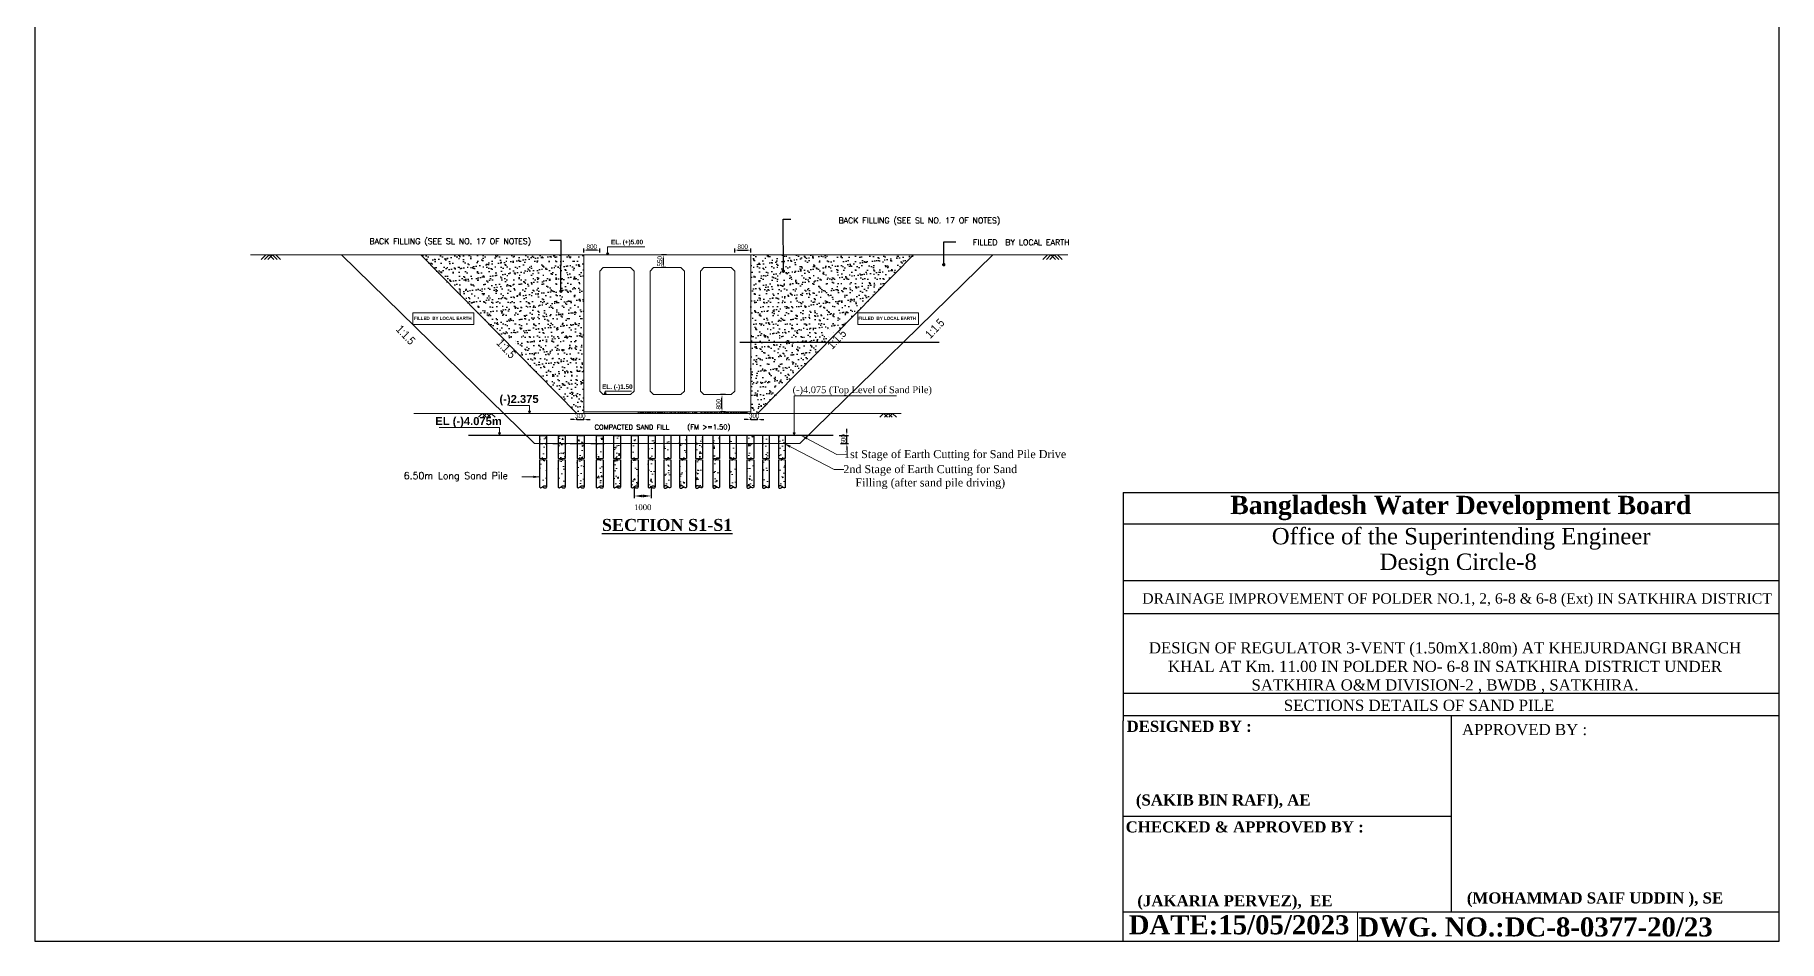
# Model space of a CAD drawing. Extents: x -119161 to 3778985, y -614964 to -30958.
# Drawn here: x 3385960 to 3462232, y -281950 to -242335 of the extents above; entities that cross this region are included whole.
import ezdxf

# ---------------------------------------------------------------- set-up
doc = ezdxf.new("R2010")
doc.units = 0
doc.header["$MEASUREMENT"] = 0
doc.linetypes.add('DASHED', pattern=[0.75, 0.5, -0.25])
doc.layers.get('0').update_dxf_attribs({"linetype": 'CONTINUOUS'})
doc.layers.get('DEFPOINTS').update_dxf_attribs({"linetype": 'CONTINUOUS'})
for name, color, linetype, lineweight in [('Dim', 7, 'CONTINUOUS', 9), ('HATCH', 252, 'CONTINUOUS', 5), ('Left Bank Profile', 7, 'CONTINUOUS', 25)]:
    doc.layers.add(name, color=color, linetype=linetype, lineweight=lineweight)
for name, color, linetype in [('LINE', 7, 'CONTINUOUS'), ('P1', 7, 'CONTINUOUS'), ('TEXT', 10, 'CONTINUOUS'), ('TXT', 7, 'CONTINUOUS')]:
    doc.layers.add(name, color=color, linetype=linetype)
doc.styles.add('ARIAL', font='ARIALN.TTF')
doc.styles.add('BIG', font='ROMANT.SHX')
doc.styles.add('dimText', font='ARIALN.TTF')
doc.styles.get("Standard").update_dxf_attribs({"font": 'times.ttf', "height": 250})
doc.dimstyles.new('3', dxfattribs={"dimtxt": 225, "dimasz": 350, "dimexe": 100, "dimexo": 25, "dimgap": 9, "dimtad": 0, "dimdec": 0, "dimzin": 0, "dimdsep": 46, "dimtxsty": 'Standard', "dimcen": 0, "dimclrt": 256, "dimadec": 0, "dimazin": 0, "dimtfac": 1, "dimtdec": 0, "dimtofl": 0, "dimtmove": 2, "dimatfit": 3, "dimfxl": 1, "dimtolj": 1, "dimtzin": 0, "dimarcsym": 0})
doc.dimstyles.new('dim_230', dxfattribs={"dimtxt": 460, "dimasz": 460, "dimexe": 230, "dimexo": 100, "dimgap": 100, "dimtad": 1, "dimdec": 0, "dimzin": 0, "dimdsep": 46, "dimtxsty": 'dimText', "dimcen": 0.09, "dimclrd": 256, "dimclre": 256, "dimclrt": 7, "dimadec": 0, "dimazin": 0, "dimtfac": 1, "dimtdec": 0, "dimtofl": 0, "dimtmove": 0, "dimatfit": 3, "dimfxl": 1, "dimtolj": 1, "dimtzin": 0, "dimlwd": -1, "dimlwe": -1, "dimarcsym": 0})
doc.dimstyles.new('dim_70', dxfattribs={"dimtxt": 140, "dimasz": 140, "dimexe": 70, "dimexo": 40, "dimgap": 50, "dimtad": 1, "dimdec": 0, "dimzin": 0, "dimdsep": 46, "dimtxsty": 'ARIAL', "dimcen": 0.09, "dimclrd": 5, "dimclre": 5, "dimclrt": 7, "dimadec": 0, "dimazin": 0, "dimtfac": 1, "dimtdec": 0, "dimtmove": 0, "dimatfit": 3, "dimfxl": 1, "dimtolj": 1, "dimtzin": 0, "dimarcsym": 0})
pattern_1 = [(37.5, (2438874.66, 1596370.5), (-12.59867, 385.364754), [0, -304, 0, -340, 0, -325]), (7.5, (2438874.66, 1596370.5), (353.95534, 564.42921), [0, -164, 0, -274, 0, -105]), (327.5, (2438628.66, 1596370.5), (622.82837, 1.13181), [0, -100, 0, -360, 0, -470]), (317.5, (2438628.66, 1596370.5), (601.22532, 175.53511), [0, -50, 0, -236, 0, -270])]

# ---------------------------------------------------------------- blocks, each defined once
blk = doc.blocks.new('RT')
at = {"layer": 'Dim', "ltscale": 50}
h = blk.add_hatch(dxfattribs=at)
h.set_pattern_fill('AR-CONC', color=8, scale=100, style=0)
h.set_pattern_definition([(50, (-3013919.5, 641592.65), (717.26018, -62.75213), [75, -825]), (355, (-3013919.5, 641592.65), (-138.75133, 752.19213), [60, -660]), (100.4514, (-3013859.75, 641587.4), (578.50938, 689.43954), [63.74019, -701.14211]), (46.1842, (-3013919.5, 641792.65), (1067.24105, -165.51901), [112.5, -1237.5]), (96.6356, (-3013830.6, 641778.9), (934.6627, 974.11787), [95.6103, -1051.713]), (351.1842, (-3013919.5, 641792.7), (934.66195, 974.1186), [90, -990]), (21, (-3013819.5, 641742.65), (596.90705, -402.61889), [75, -825]), (326, (-3013819.5, 641742.65), (243.31533, 725.15005), [60, -660]), (71.4514, (-3013769.8, 641709.1), (840.22263, 322.5305), [63.74019, -701.14211]), (37.5, (-3013919.52, 641592.65), (12.159855, 332.893854), [0, -652, 0, -670, 0, -662.5]), (7.5, (-3013919.52, 641592.65), (263.069537, 394.41171), [0, -382, 0, -637, 0, -252.5]), (327.5, (-3014142.52, 641592.65), (533.822436, -22.554872), [0, -250, 0, -780, 0, -1035]), (317.5, (-3014242.52, 641592.65), (583.18617, 100.10498), [0, -325, 0, -518, 0, -735])])
h.paths.add_polyline_path([(150, -2269), (138, -2291), (119, -2305), (97, -2311), (74, -2310), (52, -2302), (33, -2290), (15, -2276), (-6, -2267), (-29, -2266), (-52, -2273), (-64, -2281), (-86, -2289), (-109, -2290), (-130, -2283), (-150, -2271), (-150, 0), (150, 0)])
for points in [[(-150, -1014), (-44, -1014), (-44, -966), (22, -1055), (22, -1014), (150, -1014)], [(-150, -1063), (-29, -1063), (-29, -1015), (38, -1103), (38, -1063), (150, -1063)]]:
    blk.add_lwpolyline(points, dxfattribs=at)
at = {"layer": 'P1', "ltscale": 50}
for points in [[(-150, 0), (-150, -1014)], [(-150, 0), (150, 0)], [(150, 0), (150, -1014)], [(-150, -1063), (-150, -2271)], [(150, -1063), (150, -2253)]]:
    blk.add_lwpolyline(points, dxfattribs=at)
blk.add_spline([(-150, -2271), (-115, -2289), (-72, -2284), (-23, -2252), (15, -2223), (67, -2207), (106, -2210), (132, -2224), (144, -2239), (150, -2253), (150, -2266), (123, -2303), (73, -2309), (38, -2293), (10, -2273), (-18, -2265), (-51, -2273)], degree=3, dxfattribs=at)
blk = doc.blocks.new('PILE.5')
at = {"layer": 'HATCH', "color": 5}
blk.add_blockref('RT', (0, 0), dxfattribs=at)
blk = doc.blocks.new('*D2011')
at = {"layer": 'DEFPOINTS', "color": 0, "lineweight": -2, "ltscale": 50}
for p in [(3416006, -258057), (3416202, -258057), (3416202, -258807)]:
    blk.add_point(p, dxfattribs=at)
at = {"layer": 'HATCH', "color": 5, "lineweight": -2, "ltscale": 50}
for p, q in [((3416162, -258057), (3415936, -258057)), ((3416006, -258667), (3416006, -258197)), ((3416162, -258807), (3415936, -258807))]:
    blk.add_line(p, q, dxfattribs=at)
for points in [[(3415983, -258197), (3416029, -258197), (3416006, -258057)], [(3415983, -258667), (3416029, -258667), (3416006, -258807)]]:
    blk.add_solid(points, dxfattribs=at)
at = {"layer": 'HATCH', "color": 7, "ltscale": 50, "insert": (3415854, -258482), "char_height": 200, "attachment_point": 5, "rotation": 90, "style": 'ARIAL'}
blk.add_mtext('\\A1;800', dxfattribs=at)
blk = doc.blocks.new('*D2012')
at = {"layer": 'DEFPOINTS', "color": 0, "lineweight": -2, "ltscale": 50}
for p in [(3409961, -251745), (3409961, -251895), (3410661, -251895)]:
    blk.add_point(p, dxfattribs=at)
at = {"layer": 'HATCH', "color": 5, "lineweight": -2, "ltscale": 50}
for p, q in [((3409961, -251855), (3409961, -251675)), ((3410661, -251855), (3410661, -251675)), ((3410521, -251745), (3410101, -251745))]:
    blk.add_line(p, q, dxfattribs=at)
for points in [[(3410101, -251722), (3410101, -251768), (3409961, -251745)], [(3410521, -251722), (3410521, -251768), (3410661, -251745)]]:
    blk.add_solid(points, dxfattribs=at)
at = {"layer": 'HATCH', "color": 7, "ltscale": 50, "insert": (3410311, -251593), "char_height": 200, "attachment_point": 5, "style": 'ARIAL'}
blk.add_mtext('\\A1;800', dxfattribs=at)
blk = doc.blocks.new('*D2013')
at = {"layer": 'DEFPOINTS', "color": 0, "lineweight": -2, "ltscale": 50}
for p in [(3416562, -251895), (3417262, -251745), (3417262, -251895)]:
    blk.add_point(p, dxfattribs=at)
at = {"layer": 'HATCH', "color": 5, "lineweight": -2, "ltscale": 50}
for p, q in [((3416562, -251855), (3416562, -251675)), ((3417262, -251855), (3417262, -251675)), ((3416702, -251745), (3417122, -251745))]:
    blk.add_line(p, q, dxfattribs=at)
for points in [[(3416702, -251722), (3416702, -251768), (3416562, -251745)], [(3417122, -251722), (3417122, -251768), (3417262, -251745)]]:
    blk.add_solid(points, dxfattribs=at)
at = {"layer": 'HATCH', "color": 7, "ltscale": 50, "insert": (3416912, -251593), "char_height": 200, "attachment_point": 5, "style": 'ARIAL'}
blk.add_mtext('\\A1;800', dxfattribs=at)
blk = doc.blocks.new('*D2014')
at = {"layer": 'DEFPOINTS', "color": 0, "lineweight": -2, "ltscale": 50}
for p in [(3413614, -251957), (3413437, -252507), (3413595, -252507)]:
    blk.add_point(p, dxfattribs=at)
at = {"layer": 'HATCH', "color": 5, "lineweight": -2, "ltscale": 50}
for p, q in [((3413574, -251957), (3413367, -251957)), ((3413437, -252097), (3413437, -252367)), ((3413555, -252507), (3413367, -252507))]:
    blk.add_line(p, q, dxfattribs=at)
for points in [[(3413414, -252097), (3413461, -252097), (3413437, -251957)], [(3413414, -252367), (3413461, -252367), (3413437, -252507)]]:
    blk.add_solid(points, dxfattribs=at)
at = {"layer": 'HATCH', "color": 7, "ltscale": 50, "insert": (3413285, -252232), "char_height": 200, "attachment_point": 5, "rotation": 90, "style": 'ARIAL'}
blk.add_mtext('\\A1;550', dxfattribs=at)
blk = doc.blocks.new('*D2015')
at = {"layer": 'DEFPOINTS', "color": 0, "lineweight": -2, "ltscale": 50}
for p in [(3421094, -259841), (3421465, -259841), (3421155, -260200)]:
    blk.add_point(p, dxfattribs=at)
at = {"layer": 'HATCH', "color": 5, "lineweight": -2, "ltscale": 50}
for p, q in [((3421134, -259841), (3421535, -259841)), ((3421465, -259701), (3421465, -259561)), ((3421465, -260200), (3421465, -259841)), ((3421195, -260200), (3421535, -260200)), ((3421465, -260340), (3421465, -260480))]:
    blk.add_line(p, q, dxfattribs=at)
for points in [[(3421441, -259701), (3421488, -259701), (3421465, -259841)], [(3421441, -260340), (3421488, -260340), (3421465, -260200)]]:
    blk.add_solid(points, dxfattribs=at)
at = {"layer": 'HATCH', "color": 7, "ltscale": 50, "insert": (3421313, -260020), "char_height": 200, "attachment_point": 5, "rotation": 90, "style": 'ARIAL'}
blk.add_mtext('\\A1;600', dxfattribs=at)
blk = doc.blocks.new('*D2016')
at = {"layer": 'DEFPOINTS', "color": 0, "lineweight": -2, "ltscale": 50}
for p in [(3409661, -259196), (3409961, -259144), (3409961, -259196)]:
    blk.add_point(p, dxfattribs=at)
at = {"layer": 'HATCH', "color": 5, "lineweight": -2, "ltscale": 50}
for p, q in [((3409521, -259144), (3409381, -259144)), ((3409661, -259156), (3409661, -259074)), ((3409661, -259144), (3409961, -259144)), ((3409961, -259156), (3409961, -259074)), ((3410101, -259144), (3410241, -259144))]:
    blk.add_line(p, q, dxfattribs=at)
for points in [[(3409521, -259121), (3409521, -259167), (3409661, -259144)], [(3410101, -259121), (3410101, -259167), (3409961, -259144)]]:
    blk.add_solid(points, dxfattribs=at)
at = {"layer": 'HATCH', "color": 7, "ltscale": 50, "insert": (3409811, -258992), "char_height": 200, "attachment_point": 5, "style": 'ARIAL'}
blk.add_mtext('\\A1;300', dxfattribs=at)
blk = doc.blocks.new('*D2017')
at = {"layer": 'DEFPOINTS', "color": 0, "lineweight": -2, "ltscale": 50}
for p in [(3417262, -259196), (3417562, -259144), (3417562, -259196)]:
    blk.add_point(p, dxfattribs=at)
at = {"layer": 'HATCH', "color": 5, "lineweight": -2, "ltscale": 50}
for p, q in [((3417122, -259144), (3416982, -259144)), ((3417262, -259156), (3417262, -259074)), ((3417262, -259144), (3417562, -259144)), ((3417562, -259156), (3417562, -259074)), ((3417702, -259144), (3417842, -259144))]:
    blk.add_line(p, q, dxfattribs=at)
for points in [[(3417122, -259121), (3417122, -259167), (3417262, -259144)], [(3417702, -259121), (3417702, -259167), (3417562, -259144)]]:
    blk.add_solid(points, dxfattribs=at)
at = {"layer": 'HATCH', "color": 7, "ltscale": 50, "insert": (3417412, -258992), "char_height": 200, "attachment_point": 5, "style": 'ARIAL'}
blk.add_mtext('\\A1;300', dxfattribs=at)
blk = doc.blocks.new('*D2021')
at = {"layer": 'DEFPOINTS', "color": 0, "linetype": 'ByBlock', "lineweight": -2}
for p in [(3412172, -262106), (3412908, -262106), (3412908, -262492)]:
    blk.add_point(p, dxfattribs=at)
at = {"layer": 'LINE', "color": 0, "linetype": 'ByBlock', "lineweight": -2}
for p, q in [((3412172, -262131), (3412172, -262592)), ((3412908, -262131), (3412908, -262592)), ((3412522, -262492), (3412558, -262492))]:
    blk.add_line(p, q, dxfattribs=at)
for points in [[(3412522, -262434), (3412522, -262550), (3412172, -262492)], [(3412558, -262434), (3412558, -262550), (3412908, -262492)]]:
    blk.add_solid(points, dxfattribs=at)
at = {"layer": 'LINE', "linetype": 'ByBlock', "lineweight": -2, "insert": (3412540, -262987), "char_height": 250, "attachment_point": 5}
blk.add_mtext('\\A1;1000', dxfattribs=at)

msp = doc.modelspace()

# ---------------------------------------------------------------- hatches: boundary and pattern name
at = {"layer": 'Dim', "ltscale": 500}
h = msp.add_hatch(color=15, dxfattribs=at)
h.dxf.hatch_style = 1
h.paths.add_polyline_path([(3411005.9, -251882.7), (3410956.2, -251882.7), (3411005.9, -251956.6)])
h.paths.add_polyline_path([(3411055.6, -251882.7), (3411005.9, -251882.7), (3411005.9, -251956.6)])
h = msp.add_hatch(color=15, dxfattribs=at)
h.dxf.hatch_style = 1
h.paths.add_polyline_path([(3410897.6, -257982.7), (3410847.9, -257982.7), (3410897.6, -258056.6)])
h.paths.add_polyline_path([(3410947.3, -257982.7), (3410897.6, -257982.7), (3410897.6, -258056.6)])
h = msp.add_hatch(color=8, dxfattribs=at)
h.dxf.hatch_style = 1
h.paths.add_polyline_path([(3407548.7, -258777.5), (3407592.1, -258777.5), (3407635.5, -258777.5), (3407592.1, -258881.1)])
h = msp.add_hatch(color=8, dxfattribs=at)
h.dxf.hatch_style = 1
h.paths.add_polyline_path([(3406236.8, -259737.4), (3406280.2, -259737.4), (3406323.6, -259737.4), (3406280.2, -259841.1)])
h = msp.add_hatch(color=8, dxfattribs=at)
h.dxf.hatch_style = 1
h.paths.add_polyline_path([(3419210.1, -259737.5), (3419166.6, -259737.5), (3419123.2, -259737.5), (3419166.6, -259841.2)])
at = {"layer": 'LINE', "ltscale": 50}
h = msp.add_hatch(dxfattribs=at)
h.set_pattern_fill('AR-SAND', color=4, scale=200, style=0)
h.set_pattern_definition(pattern_1)
h.paths.add_polyline_path([(3409961.4, -251956.6), (3402836.9, -251956.6), (3409661.4, -258881.1), (3409961.4, -258881.1)])
h = msp.add_hatch(dxfattribs=at)
h.set_pattern_fill('AR-SAND', color=4, scale=200, style=0)
h.set_pattern_definition(pattern_1)
h.paths.add_polyline_path([(3424386.1, -251956.6), (3417261.6, -251956.6), (3417261.6, -252456.6), (3417261.6, -258056.6), (3417261.6, -258806.6), (3417261.6, -258881.1), (3417561.6, -258881.1)])
h.paths.add_polyline_path([(3420835, -256233.1), (3421453.4, -255577.4), (3421049.3, -255196.3), (3420430.9, -255852)], flags=25)
at = {"layer": 'LINE', "lineweight": 15}
h = msp.add_hatch(dxfattribs=at)
h.set_pattern_fill('AR-CONC', color=1, scale=20, style=0)
h.set_pattern_definition([(50, (3135646.08, -293742.87), (143.452037, -12.550427), [15, -165]), (355, (3135646.08, -293742.87), (-27.75027, 150.43843), [12, -132]), (100.451444, (3135658.03, -293743.92), (115.70177, 137.888), [12.74804, -140.22842]), (46.1842, (3135646.08, -293702.87), (213.44827, -33.10386), [22.5, -247.5]), (96.635635, (3135663.87, -293705.63), (186.93239, 194.82372), [19.12207, -210.34275]), (351.18416, (3135646.08, -293702.87), (186.93239, 194.82372), [18, -198]), (21, (3135666.08, -293712.87), (119.38141, -80.52378), [15, -165]), (326, (3135666.08, -293712.87), (48.66307, 145.03001), [12, -132]), (71.451445, (3135676.03, -293719.58), (168.044475, 64.50623), [12.74804, -140.22842]), (37.5, (3135646.08, -293742.873), (2.431971, 66.578771), [0, -130.4, 0, -134, 0, -132.5]), (7.5, (3135646.08, -293742.87), (52.613907, 78.882342), [0, -76.4, 0, -127.4, 0, -50.5]), (327.5, (3135601.48, -293742.87), (106.764487, -4.510974), [0, -50, 0, -156, 0, -207]), (317.5, (3135581.48, -293742.87), (116.637234, 20.020996), [0, -65, 0, -103.6, 0, -147])])
h.paths.add_polyline_path([(3412311.4, -258806.6), (3412311.4, -258881.1), (3413610.8, -258881.1), (3413611.1, -258881.1), (3414911.5, -258881.1), (3414911.5, -258806.6)])
h = msp.add_hatch(dxfattribs=at)
h.set_pattern_fill('AR-CONC', color=1, scale=20, style=0)
h.set_pattern_definition([(50, (3134892.53, -293742.87), (143.452037, -12.550427), [15, -165]), (355, (3134892.53, -293742.87), (-27.75027, 150.43843), [12, -132]), (100.451444, (3134904.48, -293743.92), (115.70177, 137.888), [12.74804, -140.22842]), (46.1842, (3134892.53, -293702.87), (213.44827, -33.10386), [22.5, -247.5]), (96.635635, (3134910.31, -293705.63), (186.93239, 194.82372), [19.12207, -210.34275]), (351.18416, (3134892.53, -293702.87), (186.93239, 194.82372), [18, -198]), (21, (3134912.53, -293712.87), (119.38141, -80.52378), [15, -165]), (326, (3134912.53, -293712.87), (48.66307, 145.03001), [12, -132]), (71.451445, (3134922.48, -293719.58), (168.044475, 64.50623), [12.74804, -140.22842]), (37.5, (3134892.527, -293742.873), (2.431971, 66.578771), [0, -130.4, 0, -134, 0, -132.5]), (7.5, (3134892.53, -293742.87), (52.613907, 78.882342), [0, -76.4, 0, -127.4, 0, -50.5]), (327.5, (3134847.927, -293742.87), (106.764487, -4.510974), [0, -50, 0, -156, 0, -207]), (317.5, (3134827.93, -293742.87), (116.637234, 20.020996), [0, -65, 0, -103.6, 0, -147])])
h.paths.add_polyline_path([(3415061.5, -258806.6), (3415061.5, -258881.1), (3417111.6, -258881.1), (3417111.6, -258806.6)])

# ---------------------------------------------------------------- linework, layer by layer
at = {"color": 7, "lineweight": 15}
for p, q in [((3409961.4, -258881.1, 0), (3409961.4, -251956.6, 0)), ((3410661.4, -252656.6, 0), (3410811.4, -252506.6, 0)), ((3410661.4, -257906.6, 0), (3410661.4, -252656.6, 0)), ((3410811.4, -252506.6, 0), (3412011.5, -252506.6, 0)), ((3412011.5, -252506.6, 0), (3412161.5, -252656.6, 0)), ((3412161.5, -252656.6, 0), (3412161.5, -257906.6, 0)), ((3413011.5, -252506.6, 0), (3412861.5, -252656.6, 0)), ((3412861.5, -252656.6, 0), (3412861.5, -257906.6, 0)), ((3413011.5, -252506.6, 0), (3414211.5, -252506.6, 0)), ((3414211.5, -252506.6, 0), (3414361.5, -252656.6, 0)), ((3414361.5, -252656.6, 0), (3414361.5, -257906.6, 0)), ((3415211.5, -252506.6, 0), (3415061.5, -252656.6, 0)), ((3415061.5, -252656.6, 0), (3415061.5, -257906.6, 0)), ((3416411.6, -252506.6, 0), (3415211.5, -252506.6, 0)), ((3416561.6, -252656.6, 0), (3416411.6, -252506.6, 0)), ((3416561.6, -257906.6, 0), (3416561.6, -252656.6, 0)), ((3410811.4, -258056.6, 0), (3410661.4, -257906.6, 0)), ((3412011.5, -258056.6, 0), (3410811.4, -258056.6, 0)), ((3412161.5, -257906.6, 0), (3412011.5, -258056.6, 0)), ((3412861.5, -257906.6, 0), (3413011.5, -258056.6, 0)), ((3414211.5, -258056.6, 0), (3413011.5, -258056.6, 0)), ((3414361.5, -257906.6, 0), (3414211.5, -258056.6, 0)), ((3415061.5, -257906.6, 0), (3415211.5, -258056.6, 0)), ((3415211.5, -258056.6, 0), (3416411.6, -258056.6, 0)), ((3416411.6, -258056.6, 0), (3416561.6, -257906.6, 0)), ((3415061.5, -258881.1, 0), (3409961.4, -258881.1, 0)), ((3413911.6, -258881.1, 0), (3410611.5, -258881.1, 0)), ((3413911.6, -258881.1, 0), (3416561.6, -258881.1, 0)), ((3415061.5, -258881.1, 0), (3417261.6, -258881.1, 0)), ((3417261.6, -258806.6, 0), (3417261.6, -258881.1, 0))]:
    msp.add_line(p, q, dxfattribs=at)
at = {"color": 7, "lineweight": 15, "elevation": 0}
for points in [[(3409961.4, -252456.6), (3409961.4, -251956.6), (3414711.5, -251956.6)], [(3409961.4, -258056.6), (3409961.4, -252456.6)], [(3417261.6, -252456.6), (3417261.6, -251956.6), (3414711.5, -251956.6)], [(3417261.6, -258056.6), (3417261.6, -252456.6)], [(3414711.5, -258806.6), (3409961.4, -258806.6), (3409961.4, -258056.6)], [(3414711.5, -258806.6), (3417261.6, -258806.6), (3417261.6, -258056.6)]]:
    msp.add_lwpolyline(points, dxfattribs=at)
at = {"layer": 'Dim', "ltscale": 500}
for p, q in [((3407592.1, -258543.3, 0), (3406679.3, -258543.3, 0)), ((3419166.6, -258113.7, 0), (3423633.4, -258113.7, 0)), ((3406280.2, -259503.2, 0), (3403635.5, -259503.2, 0))]:
    msp.add_line(p, q, dxfattribs=at)
at = {"layer": 'Dim', "ltscale": 500, "elevation": 0}
for points in [[(3411005.9, -251882.7), (3411005.9, -251595.7), (3412635.9, -251595.7)], [(3407592.1, -258543.3), (3407592.1, -258847.3)], [(3410897.6, -257982.7), (3410897.6, -257915.7), (3412054.3, -257915.7)], [(3419166.7, -259841.2), (3419166.6, -258113.7)], [(3407592.1, -258881.1), (3407548.7, -258777.5), (3407592.1, -258777.5)], [(3407592.1, -258881.1), (3407635.5, -258777.5), (3407592.1, -258777.5)], [(3406280.2, -259841.1), (3406236.8, -259737.4), (3406280.2, -259737.4)], [(3406280.2, -259503.2), (3406280.2, -259807.2)], [(3406280.2, -259841.1), (3406323.6, -259737.4), (3406280.2, -259737.4)], [(3419166.6, -259841.2), (3419123.2, -259737.5), (3419166.6, -259737.5)], [(3419166.6, -259841.2), (3419210.1, -259737.5), (3419166.6, -259737.5)]]:
    msp.add_lwpolyline(points, dxfattribs=at)
at = {"layer": 'Dim', "ltscale": 50, "elevation": 0}
for points in [[(3399371, -251950.8), (3407814, -260194), (3408164.2, -260194)], [(3402836.9, -251956.6), (3409661.4, -258881.1)], [(3424386.1, -251956.6), (3417561.6, -258881.1)], [(3427852.1, -251950.8), (3419409, -260194), (3419058.8, -260194)], [(3407814, -260194), (3419409, -260194)], [(3410773.8, -260199.8), (3410873.8, -260199.8)], [(3411173.8, -260199.8), (3411773.8, -260199.8)], [(3412073.8, -260199.8), (3412673.8, -260199.8)], [(3412973.8, -260199.8), (3413573.8, -260199.8)], [(3414005.7, -260199.8), (3414605.7, -260199.8)], [(3414905.7, -260194), (3415505.7, -260194)], [(3415805.7, -260194), (3416405.7, -260194)], [(3416705.7, -260194), (3417305.7, -260194)], [(3417605.7, -260194), (3418205.7, -260194)], [(3418505.7, -260194), (3419105.7, -260194)]]:
    msp.add_lwpolyline(points, dxfattribs=at)
at = {"layer": 'Dim', "ltscale": 500, "elevation": 0}
for points in [[(3411005.9, -251956.6), (3411055.6, -251882.7), (3410956.2, -251882.7)], [(3410897.6, -258056.6), (3410947.3, -257982.7), (3410847.9, -257982.7)]]:
    msp.add_lwpolyline(points, close=True, dxfattribs=at)
at = {"layer": 'Dim', "lineweight": 20, "ltscale": 50, "elevation": 0}
for points in [[(3402533.8, -258881.1), (3420941.2, -258881.1)], [(3423845.3, -258881.1), (3406388.7, -258881.1)]]:
    msp.add_lwpolyline(points, dxfattribs=at)
at = {"layer": 'HATCH', "color": 8, "ltscale": 50}
msp.add_line((3409961.4, -258731.1, 0), (3409961.4, -251956.6, 0), dxfattribs=at)
at = {"layer": 'HATCH', "color": 3, "ltscale": 50, "elevation": 0}
for points in [[(3431127.3, -251956.6), (3395384.3, -251956.6)], [(3405359.4, -259047.9), (3405524.4, -258881.1)], [(3405694.5, -259047.9), (3405529.5, -258881.1)], [(3405545.4, -259047.9), (3405710.4, -258881.1)], [(3405880.5, -259047.9), (3405715.5, -258881.1)], [(3405746.4, -259047.9), (3405911.4, -258881.1)], [(3406081.5, -259047.9), (3405916.5, -258881.1)], [(3422907.8, -259047.9), (3423072.8, -258881.1)], [(3423242.9, -259047.9), (3423077.9, -258881.1)], [(3423108.8, -259047.9), (3423273.8, -258881.1)], [(3423443.9, -259047.9), (3423278.9, -258881.1)], [(3423294.8, -259047.9), (3423459.8, -258881.1)], [(3423629.9, -259047.9), (3423464.9, -258881.1)]]:
    msp.add_lwpolyline(points, dxfattribs=at)
at = {"layer": 'HATCH', "color": 5, "lineweight": 15, "elevation": 0}
for points in [[(3396055.5, -251956.6), (3395855.8, -252156.3)], [(3396202.6, -251956.6), (3396002.8, -252156.3)], [(3396349.6, -251956.6), (3396149.9, -252156.3)], [(3396202.6, -251956.6), (3396402.3, -252156.3)], [(3396349.6, -251956.6), (3396549.4, -252156.3)], [(3396496.7, -251956.6), (3396696.4, -252156.3)], [(3430242.4, -251956.6), (3430042.6, -252156.3)], [(3430389.4, -251956.6), (3430189.7, -252156.3)], [(3430536.5, -251956.6), (3430336.8, -252156.3)], [(3430389.4, -251956.6), (3430589.2, -252156.3)], [(3430536.5, -251956.6), (3430736.2, -252156.3)], [(3430683.6, -251956.6), (3430883.3, -252156.3)]]:
    msp.add_lwpolyline(points, dxfattribs=at)
at = {"layer": 'HATCH', "color": 8, "ltscale": 50, "elevation": 0}
for points in [[(3402488, -254483.4), (3405149.4, -254483.4), (3405149.4, -254988.8), (3402488, -254988.8)], [(3424605.5, -254483.4), (3421944.1, -254483.4), (3421944.1, -254988.8), (3424605.5, -254988.8)]]:
    msp.add_lwpolyline(points, close=True, dxfattribs=at)
at = {"layer": 'HATCH', "color": 5, "ltscale": 50, "elevation": 0}
msp.add_lwpolyline([(3408863.6, -258881.1), (3410101.4, -258881.1)], dxfattribs=at)
at = {"layer": 'Left Bank Profile', "elevation": 0}
msp.add_lwpolyline([(3433543, -281950.4), (3462231.7, -281950.4)], dxfattribs=at)
msp.add_lwpolyline([(3433543, -281950.4), (3462231.7, -281950.4)], dxfattribs=at)
at = {"layer": 'LINE', "color": 0, "linetype": 'ByBlock', "lineweight": -2}
msp.add_line((3416790.3, -255760.3, 0), (3425504.5, -255760.3, 0), dxfattribs=at)
at = {"layer": 'LINE', "lineweight": 15}
for p, q in [((3413611.1, -258881.1, 0), (3413610.8, -258881.1, 0)), ((3415811.9, -258881.1, 0), (3415812.2, -258881.1, 0))]:
    msp.add_line(p, q, dxfattribs=at)
at = {"layer": 'LINE'}
for p, q in [((3407088.3, -259841.1, 0), (3404913.8, -259841.1, 0)), ((3433543, -262342.9, 0), (3462231.7, -262342.9, 0)), ((3433543, -262342.9, 0), (3433543, -272322.8, 0)), ((3433543, -263703.1, 0), (3462231.7, -263703.1, 0)), ((3433543, -266187.5, 0), (3462231.7, -266187.5, 0)), ((3433543, -267628.2, 0), (3462231.7, -267628.2, 0)), ((3433543, -271109.3, 0), (3462231.7, -271109.3, 0)), ((3433543, -272094.7, 0), (3462231.7, -272094.7, 0)), ((3447887.3, -272094.7, 0), (3447887.3, -280677.3, 0)), ((3433543, -281950.4, 0), (3433543, -272322.8, 0)), ((3433543, -276489, 0), (3447887.3, -276489, 0)), ((3433543, -280677.3, 0), (3462231.7, -280677.3, 0)), ((3438925.7, -280677.3, 0), (3462231.7, -280677.3, 0)), ((3438925.7, -280677.3, 0), (3462231.7, -280677.3, 0)), ((3438925.7, -280677.3, 0), (3462231.7, -280677.3, 0))]:
    msp.add_line(p, q, dxfattribs=at)
at = {"layer": 'LINE', "linetype": 'DASHED'}
msp.add_line((3420863.3, -259841.2, 0), (3405042.3, -259841.2, 0), dxfattribs=at)
at = {"layer": 'LINE', "ltscale": 0.5}
for p, q in [((3408032.3, -260195.2, 0), (3408173.8, -260195.5, 0)), ((3408605.7, -260195.9, 0), (3409205.7, -260196.9, 0)), ((3409373.8, -260197.4, 0), (3409973.8, -260198.4, 0)), ((3410273.8, -260198.9, 0), (3410873.8, -260199.8, 0))]:
    msp.add_line(p, q, dxfattribs=at)
at = {"layer": 'LINE', "lineweight": 9}
msp.add_line((3462231.7, -262342.9, 0), (3462231.7, -281950.4, 0), dxfattribs=at)
at = {"layer": 'LINE', "color": 7, "lineweight": 9}
for p, q in [((3443796.5, -280677.3, 0), (3443796.5, -281950.4, 0)), ((3462231.7, -281950.4, 0), (3434497.6, -281950.4, 0)), ((3456313.3, -281950.4, 0), (3458252.9, -281950.4, 0))]:
    msp.add_line(p, q, dxfattribs=at)
at = {"layer": 'LINE', "color": 0, "linetype": 'ByBlock', "lineweight": -2, "elevation": 0}
msp.add_lwpolyline([(3385959.7, -281950.4), (3462231.7, -281950.4), (3462231.7, -210526), (3385959.7, -210526)], close=True, dxfattribs=at)

# ---------------------------------------------------------------- block references
at = {"layer": 'HATCH', "color": 5}
for p in [(3408182.3, -259841.2, 0), (3408993.9, -259841.2, 0), (3409823.1, -259841.2, 0), (3410652.4, -259841.2, 0), (3411410.9, -259841.2, 0), (3412188.2, -259841.2, 0), (3412926.3, -259841.2, 0)]:
    msp.add_blockref('PILE.5', p, dxfattribs=at)
at = {"layer": 'HATCH', "color": 5, "xscale": -1}
for p in [(3413614.4, -259841.2, 0), (3414302.5, -259841.2, 0), (3415003.2, -259841.2, 0), (3415753.6, -259841.2, 0), (3416479.2, -259841.2, 0), (3417242.1, -259841.2, 0), (3417924.6, -259841.2, 0), (3418625.3, -259841.2, 0)]:
    msp.add_blockref('PILE.5', p, dxfattribs=at)

# ---------------------------------------------------------------- texts
at = {"layer": 'LINE', "style": 'BIG'}
for s, p in [('COMPACTED SAND FILL', (3410435.2, -259589, 0)), (' (FM >=1.50)', (3414339.7, -259580.8, 0))]:
    msp.add_text(s, height=213.84, dxfattribs=at).set_placement(p)
at = {"layer": 'LINE', "color": 7, "lineweight": 9}
msp.add_text('APPROVED BY :', height=486.574, dxfattribs=at).set_placement((3448364.5, -272945.4, 0))
at = {"layer": 'LINE', "attachment_point": 8, "style": 'BIG'}
for s, insert, char_height, width in [('{\\C7;BACK FILLING (SEE SL NO. 17 OF NOTES)}', (3424638.7, -250655.1), 250, 11058.005), ('{\\C7;BACK FILLING (SEE SL NO. 17 OF NOTES)}', (3404124.9, -251562), 250, 11058.005), ('{\\C7;FILLED  BY LOCAL EARTH}', (3429091.8, -251530.9), 250, 11058.005), ('{\\fTimes New Roman|b0|i0|c0|p18;(-)4.075 (Top Level of Sand Pile)}', (3422140.3, -258094.5), 300, 8510.082), ('{\\fArial|b1|i0|c0|p34;(-)2.375}', (3407130.9, -258532.5), 350, 8510.082), ('{\\fArial|b1|i0|c0|p34;EL (-)4.075m}', (3404923.5, -259499.6), 350, 8510.082), ('{\\fTimes New Roman|b0|i0|c0|p18;1st Stage of Earth Cutting for Sand Pile Drive}', (3426199.9, -260950.9, 0), 350, 31814.626), ('6.50m Long Sand Pile', (3404365.9, -261849.8, 0), 300, 8510.082), ('{\\fTimes New Roman|b0|i0|c0|p18;2nd Stage of Earth Cutting for Sand Filling (after sand pile driving)}', (3425114, -262191.5, 0), 350, 8510.082)]:
    msp.add_mtext(s, dxfattribs=dict(at, insert=insert, char_height=char_height, width=width))
at = {"layer": 'LINE', "color": 7, "lineweight": 9}
for s, insert, char_height, width, attachment_point in [('{\\fTimes New Roman|b1|i0|c0|p18;Bangladesh Water Development Board}', (3438235.1, -262484.8, 0), 799.263, 28709.261, 1), ('{\\fTimes New Roman|b0|i0|c0|p18;Office of the Superintending Engineer}', (3440046.7, -263890.2, 0), 715.264, 25692.033, 1), ('{\\fTimes New Roman|b0|i0|c0|p18;Design Circle-8}', (3444764.8, -265008.7, 0), 715.264, 25692.033, 1), ('{\\fTimes New Roman Greek|b0|i0|c0|p18;\\C256;DRAINAGE IMPROVEMENT OF POLDER NO.1, 2, 6-8 & 6-8 (Ext) IN SATKHIRA DISTRICT }', (3448149.2, -267347, 0), 455.4427, 28567.014, 8), ('{\\fTimes New Roman Greek|b0|i0|c0|p18;\\C256;DESIGN OF REGULATOR 3-VENT (1.50mX1.80m) AT KHEJURDANGI BRANCH KHAL AT Km. 11.00 IN POLDER NO- 6-8 IN SATKHIRA DISTRICT UNDER SATKHIRA O&M DIVISION-2 , BWDB , SATKHIRA.}', (3447622.3, -271109.3, 0), 486.5738, 27078.81, 8)]:
    msp.add_mtext(s, dxfattribs=dict(at, insert=insert, char_height=char_height, width=width, attachment_point=attachment_point))
at = {"layer": 'LINE', "color": 7, "lineweight": 9, "attachment_point": 1}
for s, insert, char_height in [('{\\fTimes New Roman|b1|i0|c0|p18;DESIGNED BY :}', (3433696.8, -272317.4, 0), 486.574), ('{\\fTimes New Roman|b1|i0|c0|p18;\\C0;(SAKIB BIN RAFI), AE}', (3434104.7, -275537.6, 0), 486.574), ('{\\fTimes New Roman|b1|i0|c0|p18;CHECKED & APPROVED BY :}', (3433656.8, -276714.7, 0), 486.574), ('{\\fTimes New Roman|b1|i0|c0|p18;\\C0;(JAKARIA PERVEZ),  EE  }', (3434168.5, -279944.3, 0), 486.574), ('{\\fTimes New Roman|b1|i0|c0|p18;\\C0;(MOHAMMAD SAIF UDDIN ), SE}', (3448576.4, -279820.3, 0), 486.574), ('{\\fTimes New Roman|b1|i0|c0|p18;DATE:15/05/2023}', (3433789.5, -280819.3, 0), 833.708), (' {\\fTimes New Roman|b1|i0|c0|p18;DWG. NO.:DC-8-0377-20/23}', (3443517.8, -280913.8, 0), 833.708)]:
    msp.add_mtext(s, dxfattribs=dict(at, insert=insert, char_height=char_height))
at = {"layer": 'TEXT', "ltscale": 500, "style": 'ARIAL'}
for rotation, p in [(46.675497, (3425120.3, -255635.1, 0)), (313.324503, (3401722.3, -255231.7, 0)), (46.675497, (3420831.1, -256102.2, 0)), (313.324503, (3406117.9, -255832.8, 0))]:
    msp.add_text('1:1.5', height=368.79, rotation=rotation, dxfattribs=at).set_placement(p)
at = {"layer": 'TEXT', "color": 6, "char_height": 140, "width": 2672.076, "attachment_point": 6, "style": 'ARIAL'}
for insert in [(3405062.5, -254725.1), (3424490.7, -254725.1)]:
    msp.add_mtext('{\\fArial|b1|i0|c0|p34;FILLED  BY LOCAL EARTH}', dxfattribs=dict(at, insert=insert))
at = {"layer": 'TEXT', "color": 0, "linetype": 'ByBlock', "insert": (3446484.2, -271397.3, 0), "char_height": 487.5, "width": 22800.905, "attachment_point": 2, "style": 'ARIAL'}
msp.add_mtext('{\\fTimes New Roman|b0|i0|c0|p18;SECTIONS DETAILS OF SAND PILE}', dxfattribs=at)
at = {"layer": 'TXT', "color": 6, "char_height": 200, "attachment_point": 5, "style": 'ARIAL'}
for s, insert, width in [('\\pt5000;{\\fArial|b1|i0|c0|p34;EL. (+)5.00}', (3411855.3, -251421.2, 0), 5015.448), ('{\\fArial|b1|i0|c0|p34;EL. (-)1.50}', (3411429.4, -257746.1, 0), 3976.149)]:
    msp.add_mtext(s, dxfattribs=dict(at, insert=insert, width=width))
at = {"layer": 'TXT', "color": 0, "insert": (3410752.9, -263761.2, 0), "char_height": 140, "width": 19917.399, "attachment_point": 4}
msp.add_mtext('{\\fTimes New Roman|b1|i0|c0|p18;\\H3.75x;\\L\\C6;SECTION S1-S1}', dxfattribs=at)

# ---------------------------------------------------------------- dimensions: what is measured, and where the dimension line sits
at = {"layer": 'HATCH', "color": 5, "ltscale": 50}
dim = msp.add_linear_dim(base=(3409961.4, -251745, 0), p1=(3410661.4, -251895, 0), p2=(3409961.4, -251895, 0), text='800', dimstyle='dim_70', override={"dimtxt": 200}, dxfattribs=at)
dim.commit()
dim.dimension.update_dxf_attribs({"geometry": '*D2012', "text_midpoint": (3410311.4, -251592.9, 0)})
dim = msp.add_linear_dim(base=(3417261.6, -251745, 0), p1=(3416561.6, -251895, 0), p2=(3417261.6, -251895, 0), angle=180, text='800', dimstyle='dim_70', override={"dimtxt": 200}, dxfattribs=at)
dim.commit()
dim.dimension.update_dxf_attribs({"geometry": '*D2013', "text_midpoint": (3416911.6, -251592.9, 0)})
for base, p1, p2, angle, text, picture, middle in [((3413437.3, -252506.6, 0), (3413614.4, -251956.6, 0), (3413595.3, -252506.6, 0), 90, '550', '*D2014', (3413437.3, -252231.6, 0)), ((3416006.1, -258056.6, 0), (3416202.4, -258806.6, 0), (3416202.4, -258056.6, 0), 270, '800', '*D2011', (3416006.1, -258481.6, 0)), ((3421464.7, -259841.2, 0), (3421155.3, -260199.8, 0), (3421094.1, -259841.2, 0), 90, '600', '*D2015', (3421464.7, -260020.5, 0))]:
    dim = msp.add_linear_dim(base=base, p1=p1, p2=p2, angle=angle, text=text, dimstyle='dim_70', override={"dimtxt": 200}, dxfattribs=at)
    dim.commit()
    dim.dimension.update_dxf_attribs({"geometry": picture, "text_midpoint": middle, "dimtype": 160})
for base, p1, p2, picture, middle in [((3409961.4, -259143.8, 0), (3409661.4, -259195.5, 0), (3409961.4, -259195.5, 0), '*D2016', (3409811.4, -259143.8, 0)), ((3417561.6, -259143.8, 0), (3417261.6, -259195.5, 0), (3417561.6, -259195.5, 0), '*D2017', (3417411.6, -259143.8, 0))]:
    dim = msp.add_linear_dim(base=base, p1=p1, p2=p2, dimstyle='dim_70', override={"dimtxt": 200}, dxfattribs=at)
    dim.commit()
    dim.dimension.update_dxf_attribs({"geometry": picture, "text_midpoint": middle, "dimtype": 160})
at = {"layer": 'LINE', "color": 0, "linetype": 'ByBlock', "lineweight": -2}
dim = msp.add_linear_dim(base=(3412907.8, -262492, 0), p1=(3412172, -262106.4, 0), p2=(3412907.8, -262106.3, 0), text='1000', dimstyle='3', dxfattribs=at)
dim.commit()
dim.dimension.update_dxf_attribs({"geometry": '*D2021', "text_midpoint": (3412539.9, -262987, 0)})

# ---------------------------------------------------------------- leaders
at = {"layer": 'Dim', "ltscale": 500}
for points in [[(3419463.7, -259841.2, 0), (3421028.7, -260671.1, 0), (3421447.2, -260670.9, 0)], [(3418719.8, -260194, 0), (3420909.9, -261335.2, 0), (3421328.4, -261335, 0)], [(3408058.3, -261655.3, 0), (3407251.3, -261655.3, 0)]]:
    msp.add_leader(points, dimstyle='dim_230', override={"dimasz": 300}, dxfattribs=at)
at = {"layer": 'HATCH', "color": 3, "ltscale": 50}
for points, override in [([(3418690.4, -252663.4, 0), (3418683.2, -250395.1, 0), (3419021.2, -250395.1, 0)], {"dimasz": 150, "dimtad": 0, "dimldrblk": 'Dot'}), ([(3408964.8, -253537.6, 0), (3408968.4, -251315.9, 0), (3408480.4, -251315.9, 0)], {"dimasz": 150, "dimtad": 0, "dimldrblk": 'Dot'}), ([(3425704.4, -252380.9, 0), (3425704.4, -251385.9, 0), (3426230.3, -251385.9, 0)], {"dimasz": 150, "dimgap": 50, "dimtad": 0, "dimldrblk": 'Dot'})]:
    msp.add_leader(points, dimstyle='dim_70', override=override, dxfattribs=at)

doc.saveas('drawing.dxf')
